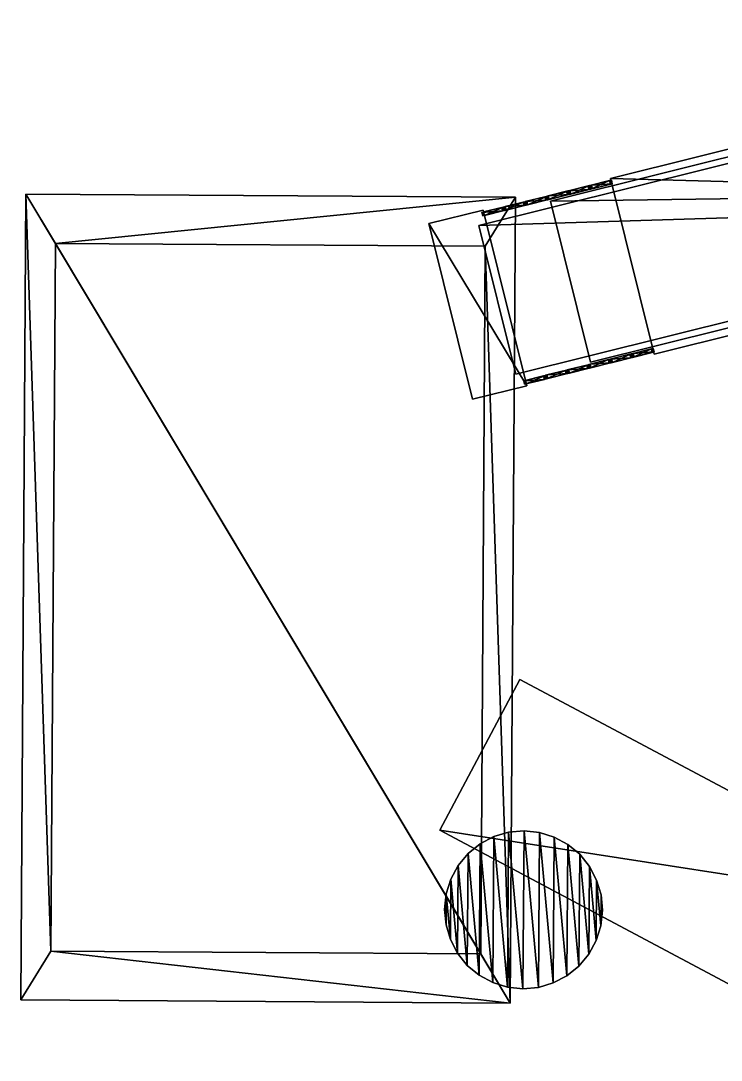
# Model space of a CAD drawing. Header units: millimetres. Extents: x -39 to 73, y -304 to 0.
# Drawn here: x 34.79 to 43.66, y -296.05 to -282.89 of the extents above; entities that cross this region are included whole.
import ezdxf

# ---------------------------------------------------------------- set-up
doc = ezdxf.new("R2010")
doc.units = ezdxf.units.MM
for name, color, linetype in [('MESH190', 7, 'Continuous'), ('MESH301', 7, 'Continuous'), ('MESH302', 7, 'Continuous'), ('MESH527', 7, 'Continuous'), ('MESH546', 7, 'Continuous'), ('MESH547', 7, 'Continuous'), ('TUNNEL1109', 7, 'Continuous'), ('TUNNEL2121', 7, 'Continuous'), ('TUNNEL3133', 7, 'Continuous')]:
    doc.layers.add(name, color=color, linetype=linetype)

msp = doc.modelspace()

# ---------------------------------------------------------------- meshes
at = {"layer": 'MESH190'}
mesh = msp.add_polyface(dxfattribs=at)
corners = [(41.113, -291.23, 3.179), (40.098, -293.137, 5.71), (41.113, -291.23, 5.71), (40.098, -293.137, 3.179), (46.586, -294.144, 3.179), (40.098, -293.137, 3.179), (41.113, -291.23, 3.179), (45.571, -296.051, 3.179), (40.098, -293.137, 5.71), (40.098, -293.137, 3.179), (45.571, -296.051, 3.179), (45.571, -296.051, 5.71), (46.586, -294.144, 5.71), (40.098, -293.137, 5.71), (45.571, -296.051, 5.71), (41.113, -291.23, 5.71), (46.586, -294.144, 5.71), (41.113, -291.23, 3.179), (41.113, -291.23, 5.71), (46.586, -294.144, 3.179)]
mesh.append_faces([[corners[k] for k in face] for face in [(0, 1, 2), (0, 3, 1), (4, 5, 6), (4, 7, 5), (8, 9, 10), (8, 10, 11), (12, 13, 14), (12, 15, 13), (16, 17, 18), (16, 19, 17)]])
at = {"layer": 'MESH301'}
mesh = msp.add_polyface(dxfattribs=at)
corners = [(40.662, -285.36, 3.234), (40.641, -285.365, 3.234), (40.63, -285.321, 3.234), (40.911, -285.298, 5.727), (40.641, -285.365, 3.234), (40.662, -285.36, 3.234), (40.893, -285.302, 5.756), (40.641, -285.365, 3.234), (40.911, -285.298, 5.727), (40.893, -285.302, 5.756), (40.63, -285.321, 3.234), (40.641, -285.365, 3.234), (40.882, -285.258, 5.756), (40.63, -285.321, 3.234), (40.893, -285.302, 5.756), (40.882, -285.258, 5.756), (40.9, -285.253, 5.727), (40.63, -285.321, 3.234), (40.9, -285.253, 5.808), (40.9, -285.253, 5.727), (40.882, -285.258, 5.756), (40.906, -285.252, 5.808), (40.9, -285.253, 5.727), (40.9, -285.253, 5.808), (40.906, -285.252, 5.808), (40.906, -285.252, 5.727), (40.9, -285.253, 5.727), (40.906, -285.252, 5.808), (40.925, -285.247, 5.756), (40.906, -285.252, 5.727), (40.925, -285.247, 5.756), (40.906, -285.252, 5.808), (40.936, -285.292, 5.756), (40.906, -285.252, 5.808), (40.917, -285.296, 5.808), (40.936, -285.292, 5.756), (40.917, -285.296, 5.808), (40.906, -285.252, 5.808), (40.9, -285.253, 5.808), (40.911, -285.298, 5.808), (40.9, -285.253, 5.808), (40.882, -285.258, 5.756), (40.911, -285.298, 5.808), (40.882, -285.258, 5.756), (40.893, -285.302, 5.756), (40.911, -285.298, 5.808), (40.911, -285.298, 5.808), (40.893, -285.302, 5.756), (40.911, -285.298, 5.727), (40.911, -285.298, 5.808), (40.911, -285.298, 5.727), (40.917, -285.296, 5.808), (40.917, -285.296, 5.808), (40.911, -285.298, 5.727), (40.917, -285.296, 5.727), (40.917, -285.296, 5.727), (40.911, -285.298, 5.727), (40.9, -285.253, 5.727), (40.9, -285.253, 5.727), (40.911, -285.298, 5.727), (40.662, -285.36, 3.234), (40.9, -285.253, 5.727), (40.662, -285.36, 3.234), (40.651, -285.315, 3.234), (40.651, -285.315, 3.234), (40.9, -285.253, 5.727), (40.651, -285.315, 3.234), (40.63, -285.321, 3.234), (40.917, -285.296, 5.727), (40.9, -285.253, 5.727), (40.906, -285.252, 5.727), (41.155, -285.19, 3.234), (40.917, -285.296, 5.727), (40.906, -285.252, 5.727), (41.166, -285.234, 3.234), (41.174, -285.185, 3.263), (41.166, -285.234, 3.234), (41.155, -285.19, 3.234), (41.185, -285.23, 3.263), (41.174, -285.185, 3.263), (40.925, -285.247, 5.756), (41.185, -285.23, 3.263), (40.925, -285.247, 5.756), (41.174, -285.185, 3.263), (40.906, -285.252, 5.727), (40.906, -285.252, 5.727), (41.174, -285.185, 3.263), (41.155, -285.19, 3.234), (41.174, -285.185, 3.263), (41.174, -285.185, 3.182), (41.155, -285.19, 3.234), (41.174, -285.185, 3.263), (41.179, -285.184, 3.182), (41.174, -285.185, 3.182), (41.179, -285.184, 3.263), (41.179, -285.184, 3.182), (41.174, -285.185, 3.263), (41.179, -285.184, 3.263), (41.198, -285.179, 3.234), (41.179, -285.184, 3.182), (41.447, -285.117, 5.727), (41.198, -285.179, 3.234), (41.179, -285.184, 3.263), (41.447, -285.117, 5.727), (41.209, -285.224, 3.234), (41.198, -285.179, 3.234), (41.447, -285.117, 5.727), (41.458, -285.162, 5.727), (41.209, -285.224, 3.234), (41.464, -285.16, 5.727), (41.458, -285.162, 5.727), (41.447, -285.117, 5.727), (41.464, -285.16, 5.808), (41.458, -285.162, 5.727), (41.464, -285.16, 5.727), (41.458, -285.162, 5.808), (41.458, -285.162, 5.727), (41.464, -285.16, 5.808), (41.458, -285.162, 5.808), (41.439, -285.166, 5.756), (41.458, -285.162, 5.727), (41.428, -285.122, 5.756), (41.439, -285.166, 5.756), (41.458, -285.162, 5.808), (41.428, -285.122, 5.756), (41.179, -285.184, 3.263), (41.439, -285.166, 5.756), (41.428, -285.122, 5.756), (41.447, -285.117, 5.727), (41.179, -285.184, 3.263), (41.447, -285.117, 5.808), (41.447, -285.117, 5.727), (41.428, -285.122, 5.756), (41.453, -285.116, 5.808), (41.447, -285.117, 5.727), (41.447, -285.117, 5.808), (41.453, -285.116, 5.808), (41.453, -285.116, 5.727), (41.447, -285.117, 5.727), (41.453, -285.116, 5.808), (41.471, -285.111, 5.756), (41.453, -285.116, 5.727), (41.471, -285.111, 5.756), (41.453, -285.116, 5.808), (41.482, -285.156, 5.756), (41.453, -285.116, 5.808), (41.464, -285.16, 5.808), (41.482, -285.156, 5.756), (41.464, -285.16, 5.808), (41.453, -285.116, 5.808), (41.447, -285.117, 5.808), (41.458, -285.162, 5.808), (41.447, -285.117, 5.808), (41.428, -285.122, 5.756), (41.458, -285.162, 5.808), (41.464, -285.16, 5.808), (41.464, -285.16, 5.727), (41.482, -285.156, 5.756), (41.482, -285.156, 5.756), (41.464, -285.16, 5.727), (41.731, -285.094, 3.263), (41.464, -285.16, 5.727), (41.713, -285.098, 3.234), (41.731, -285.094, 3.263), (41.702, -285.054, 3.234), (41.713, -285.098, 3.234), (41.464, -285.16, 5.727), (41.72, -285.049, 3.182), (41.713, -285.098, 3.234), (41.702, -285.054, 3.234), (41.72, -285.049, 3.182), (41.731, -285.094, 3.182), (41.713, -285.098, 3.234), (41.737, -285.092, 3.182), (41.731, -285.094, 3.182), (41.72, -285.049, 3.182), (41.731, -285.094, 3.263), (41.731, -285.094, 3.182), (41.737, -285.092, 3.182), (41.731, -285.094, 3.263), (41.713, -285.098, 3.234), (41.731, -285.094, 3.182), (41.72, -285.049, 3.263), (41.731, -285.094, 3.263), (41.713, -285.098, 3.234), (41.737, -285.092, 3.263), (41.72, -285.049, 3.263), (41.731, -285.094, 3.263), (41.726, -285.048, 3.263), (41.744, -285.043, 3.234), (41.737, -285.092, 3.263), (41.726, -285.048, 3.263), (41.755, -285.088, 3.234), (41.744, -285.043, 3.234), (41.755, -285.088, 3.234), (41.737, -285.092, 3.182), (41.993, -284.981, 5.727), (41.755, -285.088, 3.234), (41.744, -285.043, 3.234), (41.993, -284.981, 5.727), (42.004, -285.026, 5.727), (41.755, -285.088, 3.234), (42.01, -285.024, 5.727), (42.004, -285.026, 5.727), (41.993, -284.981, 5.727), (42.01, -285.024, 5.808), (42.004, -285.026, 5.727), (42.01, -285.024, 5.727), (42.004, -285.026, 5.808), (42.004, -285.026, 5.727), (42.01, -285.024, 5.808), (42.004, -285.026, 5.808), (41.986, -285.03, 5.756), (42.004, -285.026, 5.727), (41.975, -284.986, 5.756), (41.986, -285.03, 5.756), (42.004, -285.026, 5.808), (41.975, -284.986, 5.756), (41.726, -285.048, 3.263), (41.986, -285.03, 5.756), (41.975, -284.986, 5.756), (41.993, -284.981, 5.727), (41.726, -285.048, 3.263), (41.993, -284.981, 5.808), (41.993, -284.981, 5.727), (41.975, -284.986, 5.756), (41.999, -284.98, 5.808), (41.993, -284.981, 5.727), (41.993, -284.981, 5.808), (41.999, -284.98, 5.808), (41.999, -284.98, 5.727), (41.993, -284.981, 5.727), (41.999, -284.98, 5.808), (42.018, -284.975, 5.756), (41.999, -284.98, 5.727), (42.018, -284.975, 5.756), (41.999, -284.98, 5.808), (42.029, -285.02, 5.756), (41.999, -284.98, 5.808), (42.01, -285.024, 5.808), (42.029, -285.02, 5.756), (42.01, -285.024, 5.808), (41.999, -284.98, 5.808), (41.993, -284.981, 5.808), (42.004, -285.026, 5.808), (41.993, -284.981, 5.808), (41.975, -284.986, 5.756), (42.004, -285.026, 5.808), (42.01, -285.024, 5.808), (42.01, -285.024, 5.727), (42.029, -285.02, 5.756), (42.029, -285.02, 5.756), (42.01, -285.024, 5.727), (42.259, -284.962, 3.234), (42.248, -284.918, 3.234), (42.259, -284.962, 3.234), (42.01, -285.024, 5.727), (42.281, -284.957, 3.234), (42.259, -284.962, 3.234), (42.248, -284.918, 3.234), (42.029, -285.02, 5.756), (42.259, -284.962, 3.234), (42.281, -284.957, 3.234), (42.281, -284.957, 3.234), (42.018, -284.975, 5.756), (42.029, -285.02, 5.756), (42.27, -284.913, 3.234), (42.018, -284.975, 5.756), (42.281, -284.957, 3.234), (42.018, -284.975, 5.756), (42.27, -284.913, 3.234), (42.248, -284.918, 3.234), (42.27, -284.913, 3.234), (42.018, -284.975, 5.756), (42.248, -284.918, 3.234), (41.999, -284.98, 5.727), (42.248, -284.918, 3.234), (42.01, -285.024, 5.727), (41.999, -284.98, 5.727), (41.999, -284.98, 5.727), (41.993, -284.981, 5.727), (41.744, -285.043, 3.234), (41.726, -285.048, 3.263), (41.726, -285.048, 3.263), (41.744, -285.043, 3.234), (41.726, -285.048, 3.182), (41.744, -285.043, 3.234), (41.737, -285.092, 3.182), (41.726, -285.048, 3.182), (41.726, -285.048, 3.182), (41.72, -285.049, 3.263), (41.726, -285.048, 3.182), (41.72, -285.049, 3.182), (41.726, -285.048, 3.263), (41.726, -285.048, 3.182), (41.72, -285.049, 3.263), (41.72, -285.049, 3.263), (41.72, -285.049, 3.182), (41.702, -285.054, 3.234), (41.453, -285.116, 5.727), (41.72, -285.049, 3.263), (41.702, -285.054, 3.234), (41.471, -285.111, 5.756), (41.72, -285.049, 3.263), (41.453, -285.116, 5.727), (41.72, -285.049, 3.263), (41.471, -285.111, 5.756), (41.731, -285.094, 3.263), (41.731, -285.094, 3.263), (41.471, -285.111, 5.756), (41.482, -285.156, 5.756), (41.72, -285.049, 3.263), (41.713, -285.098, 3.234), (41.702, -285.054, 3.234), (41.702, -285.054, 3.234), (41.464, -285.16, 5.727), (41.453, -285.116, 5.727), (41.453, -285.116, 5.727), (41.737, -285.092, 3.263), (41.986, -285.03, 5.756), (41.737, -285.092, 3.263), (42.004, -285.026, 5.727), (42.004, -285.026, 5.727), (41.737, -285.092, 3.263), (41.755, -285.088, 3.234), (41.737, -285.092, 3.263), (41.737, -285.092, 3.182), (41.755, -285.088, 3.234), (41.731, -285.094, 3.263), (41.737, -285.092, 3.182), (41.737, -285.092, 3.263), (41.19, -285.228, 3.263), (41.19, -285.228, 3.263), (41.179, -285.184, 3.263), (41.174, -285.185, 3.263), (41.198, -285.179, 3.234), (41.19, -285.228, 3.263), (41.179, -285.184, 3.263), (41.198, -285.179, 3.234), (41.209, -285.224, 3.234), (41.19, -285.228, 3.263), (41.198, -285.179, 3.234), (41.209, -285.224, 3.234), (41.19, -285.228, 3.182), (41.19, -285.228, 3.263), (41.19, -285.228, 3.182), (41.209, -285.224, 3.234), (41.185, -285.23, 3.263), (41.19, -285.228, 3.182), (41.19, -285.228, 3.263), (41.185, -285.23, 3.263), (41.185, -285.23, 3.182), (41.19, -285.228, 3.182), (41.185, -285.23, 3.263), (41.166, -285.234, 3.234), (41.185, -285.23, 3.182), (40.917, -285.296, 5.727), (41.166, -285.234, 3.234), (41.185, -285.23, 3.263), (40.936, -285.292, 5.756), (40.917, -285.296, 5.727), (41.185, -285.23, 3.263), (40.917, -285.296, 5.808), (40.917, -285.296, 5.727), (40.936, -285.292, 5.756), (40.936, -285.292, 5.756), (41.174, -285.185, 3.182), (41.185, -285.23, 3.182), (41.166, -285.234, 3.234), (41.19, -285.228, 3.182), (41.185, -285.23, 3.182), (41.174, -285.185, 3.182), (41.179, -285.184, 3.182), (41.198, -285.179, 3.234), (41.19, -285.228, 3.182), (41.179, -285.184, 3.182), (41.155, -285.19, 3.234), (41.185, -285.23, 3.263), (41.458, -285.162, 5.727), (41.19, -285.228, 3.263), (41.209, -285.224, 3.234), (41.439, -285.166, 5.756), (41.19, -285.228, 3.263), (41.458, -285.162, 5.727)]
mesh.append_faces([[corners[k] for k in face] for face in [(0, 1, 2), (3, 4, 5), (6, 7, 8), (9, 10, 11), (12, 13, 14), (15, 16, 17), (18, 19, 20), (21, 22, 23), (24, 25, 26), (27, 28, 29), (30, 31, 32), (33, 34, 35), (36, 37, 38), (36, 38, 39), (40, 41, 42), (43, 44, 45), (46, 47, 48), (49, 50, 51), (52, 53, 54), (55, 56, 57), (58, 59, 60), (61, 62, 63), (0, 2, 64), (65, 66, 67), (68, 69, 70), (71, 72, 73), (71, 74, 72), (75, 76, 77), (75, 78, 76), (79, 80, 81), (82, 83, 84), (85, 86, 87), (88, 89, 90), (91, 92, 93), (94, 95, 96), (97, 98, 99), (100, 101, 102), (103, 104, 105), (106, 107, 108), (109, 110, 111), (112, 113, 114), (115, 116, 117), (118, 119, 120), (121, 122, 123), (124, 125, 126), (127, 128, 129), (130, 131, 132), (133, 134, 135), (136, 137, 138), (139, 140, 141), (142, 143, 144), (145, 146, 147), (148, 149, 150), (148, 150, 151), (152, 153, 154), (155, 156, 157), (158, 159, 160), (161, 162, 163), (164, 165, 166), (167, 168, 169), (170, 171, 172), (173, 174, 175), (176, 177, 178), (179, 180, 181), (182, 183, 184), (185, 186, 187), (185, 188, 186), (189, 190, 191), (189, 192, 190), (193, 194, 195), (196, 197, 198), (199, 200, 201), (202, 203, 204), (205, 206, 207), (208, 209, 210), (211, 212, 213), (214, 215, 216), (217, 218, 219), (220, 221, 222), (223, 224, 225), (226, 227, 228), (229, 230, 231), (232, 233, 234), (235, 236, 237), (238, 239, 240), (241, 242, 243), (241, 243, 244), (245, 246, 247), (248, 249, 250), (251, 252, 253), (254, 255, 256), (257, 258, 259), (260, 261, 262), (263, 264, 265), (266, 267, 268), (269, 270, 271), (257, 259, 272), (273, 274, 275), (276, 277, 278), (202, 204, 279), (280, 281, 282), (283, 284, 285), (286, 287, 288), (173, 175, 289), (290, 291, 292), (293, 294, 295), (296, 297, 298), (299, 300, 301), (302, 303, 304), (305, 306, 307), (308, 309, 310), (311, 312, 313), (314, 315, 316), (109, 111, 317), (219, 218, 318), (319, 320, 321), (322, 323, 324), (325, 326, 327), (328, 329, 330), (126, 125, 331), (332, 333, 334), (335, 336, 337), (338, 339, 340), (341, 342, 343), (344, 345, 346), (347, 348, 349), (350, 351, 352), (353, 354, 355), (356, 357, 358), (359, 360, 361), (362, 363, 364), (81, 80, 365), (366, 367, 368), (369, 370, 371), (369, 371, 372), (373, 374, 375), (366, 368, 376), (332, 334, 377), (378, 379, 380), (381, 382, 383)]])
at = {"layer": 'MESH302'}
mesh = msp.add_polyface(dxfattribs=at)
corners = [(42.559, -287.15, 5.756), (42.789, -287.093, 3.234), (42.811, -287.087, 3.234), (42.559, -287.15, 5.756), (42.54, -287.155, 5.727), (42.789, -287.093, 3.234), (42.54, -287.155, 5.808), (42.54, -287.155, 5.727), (42.559, -287.15, 5.756), (42.54, -287.155, 5.808), (42.534, -287.156, 5.727), (42.54, -287.155, 5.727), (42.534, -287.156, 5.808), (42.534, -287.156, 5.727), (42.54, -287.155, 5.808), (42.534, -287.156, 5.808), (42.516, -287.161, 5.756), (42.534, -287.156, 5.727), (42.505, -287.116, 5.756), (42.516, -287.161, 5.756), (42.534, -287.156, 5.808), (42.505, -287.116, 5.756), (42.256, -287.178, 3.263), (42.516, -287.161, 5.756), (42.505, -287.116, 5.756), (42.523, -287.112, 5.727), (42.256, -287.178, 3.263), (42.523, -287.112, 5.808), (42.523, -287.112, 5.727), (42.505, -287.116, 5.756), (42.529, -287.11, 5.808), (42.523, -287.112, 5.727), (42.523, -287.112, 5.808), (42.529, -287.11, 5.808), (42.529, -287.11, 5.727), (42.523, -287.112, 5.727), (42.529, -287.11, 5.808), (42.548, -287.106, 5.756), (42.529, -287.11, 5.727), (42.548, -287.106, 5.756), (42.529, -287.11, 5.808), (42.559, -287.15, 5.756), (42.529, -287.11, 5.808), (42.54, -287.155, 5.808), (42.559, -287.15, 5.756), (42.54, -287.155, 5.808), (42.529, -287.11, 5.808), (42.523, -287.112, 5.808), (42.534, -287.156, 5.808), (42.523, -287.112, 5.808), (42.505, -287.116, 5.756), (42.534, -287.156, 5.808), (42.811, -287.087, 3.234), (42.548, -287.106, 5.756), (42.559, -287.15, 5.756), (42.8, -287.043, 3.234), (42.548, -287.106, 5.756), (42.811, -287.087, 3.234), (42.548, -287.106, 5.756), (42.8, -287.043, 3.234), (42.778, -287.048, 3.234), (42.811, -287.087, 3.234), (42.778, -287.048, 3.234), (42.8, -287.043, 3.234), (42.789, -287.093, 3.234), (42.778, -287.048, 3.234), (42.789, -287.093, 3.234), (42.54, -287.155, 5.727), (42.529, -287.11, 5.727), (42.54, -287.155, 5.727), (42.523, -287.112, 5.727), (42.529, -287.11, 5.727), (42.54, -287.155, 5.727), (42.534, -287.156, 5.727), (42.523, -287.112, 5.727), (42.523, -287.112, 5.727), (42.534, -287.156, 5.727), (42.285, -287.218, 3.234), (42.534, -287.156, 5.727), (42.267, -287.223, 3.263), (42.285, -287.218, 3.234), (42.516, -287.161, 5.756), (42.267, -287.223, 3.263), (42.534, -287.156, 5.727), (42.516, -287.161, 5.756), (42.256, -287.178, 3.263), (42.267, -287.223, 3.263), (42.274, -287.174, 3.234), (42.267, -287.223, 3.263), (42.256, -287.178, 3.263), (42.285, -287.218, 3.234), (42.523, -287.112, 5.727), (42.285, -287.218, 3.234), (42.274, -287.174, 3.234), (42.274, -287.174, 3.234), (42.285, -287.218, 3.234), (42.267, -287.223, 3.182), (42.267, -287.223, 3.263), (42.267, -287.223, 3.182), (42.285, -287.218, 3.234), (42.261, -287.224, 3.263), (42.267, -287.223, 3.182), (42.267, -287.223, 3.263), (42.261, -287.224, 3.263), (42.261, -287.224, 3.182), (42.267, -287.223, 3.182), (42.261, -287.224, 3.263), (42.243, -287.229, 3.234), (42.261, -287.224, 3.182), (42.25, -287.18, 3.263), (42.261, -287.224, 3.263), (42.243, -287.229, 3.234), (42.25, -287.18, 3.263), (42.001, -287.242, 5.756), (42.261, -287.224, 3.263), (42.001, -287.242, 5.756), (42.25, -287.18, 3.263), (41.983, -287.246, 5.727), (41.983, -287.246, 5.727), (42.25, -287.18, 3.263), (42.232, -287.184, 3.234), (42.25, -287.18, 3.263), (42.243, -287.229, 3.234), (42.232, -287.184, 3.234), (42.232, -287.184, 3.234), (42.243, -287.229, 3.234), (41.994, -287.291, 5.727), (42.25, -287.18, 3.182), (42.243, -287.229, 3.234), (42.232, -287.184, 3.234), (42.25, -287.18, 3.182), (42.261, -287.224, 3.182), (42.243, -287.229, 3.234), (42.267, -287.223, 3.182), (42.261, -287.224, 3.182), (42.25, -287.18, 3.182), (42.256, -287.178, 3.182), (42.25, -287.18, 3.263), (42.256, -287.178, 3.182), (42.25, -287.18, 3.182), (42.256, -287.178, 3.263), (42.256, -287.178, 3.182), (42.25, -287.18, 3.263), (42.256, -287.178, 3.263), (42.274, -287.174, 3.234), (42.256, -287.178, 3.182), (42.523, -287.112, 5.727), (42.274, -287.174, 3.234), (42.256, -287.178, 3.263), (42.274, -287.174, 3.234), (42.267, -287.223, 3.182), (42.256, -287.178, 3.182), (42.267, -287.223, 3.263), (42.256, -287.178, 3.263), (42.25, -287.18, 3.263), (42.261, -287.224, 3.263), (42.25, -287.18, 3.263), (42.25, -287.18, 3.182), (42.232, -287.184, 3.234), (41.994, -287.291, 5.727), (42.243, -287.229, 3.234), (42.261, -287.224, 3.263), (42.012, -287.286, 5.756), (41.994, -287.291, 5.727), (42.261, -287.224, 3.263), (41.994, -287.291, 5.808), (41.994, -287.291, 5.727), (42.012, -287.286, 5.756), (41.994, -287.291, 5.808), (41.988, -287.292, 5.727), (41.994, -287.291, 5.727), (41.988, -287.292, 5.808), (41.988, -287.292, 5.727), (41.994, -287.291, 5.808), (41.988, -287.292, 5.808), (41.969, -287.297, 5.756), (41.988, -287.292, 5.727), (41.958, -287.252, 5.756), (41.969, -287.297, 5.756), (41.988, -287.292, 5.808), (41.958, -287.252, 5.756), (41.709, -287.314, 3.263), (41.969, -287.297, 5.756), (41.958, -287.252, 5.756), (41.977, -287.248, 5.727), (41.709, -287.314, 3.263), (41.977, -287.248, 5.808), (41.977, -287.248, 5.727), (41.958, -287.252, 5.756), (41.983, -287.246, 5.808), (41.977, -287.248, 5.727), (41.977, -287.248, 5.808), (41.983, -287.246, 5.808), (41.983, -287.246, 5.727), (41.977, -287.248, 5.727), (41.983, -287.246, 5.808), (42.001, -287.242, 5.756), (41.983, -287.246, 5.727), (42.001, -287.242, 5.756), (41.983, -287.246, 5.808), (42.012, -287.286, 5.756), (41.983, -287.246, 5.808), (41.994, -287.291, 5.808), (42.012, -287.286, 5.756), (41.994, -287.291, 5.808), (41.983, -287.246, 5.808), (41.977, -287.248, 5.808), (41.988, -287.292, 5.808), (41.977, -287.248, 5.808), (41.958, -287.252, 5.756), (41.988, -287.292, 5.808), (42.261, -287.224, 3.263), (42.001, -287.242, 5.756), (42.012, -287.286, 5.756), (41.994, -287.291, 5.727), (41.977, -287.248, 5.727), (41.983, -287.246, 5.727), (41.988, -287.292, 5.727), (41.977, -287.248, 5.727), (41.988, -287.292, 5.727), (41.739, -287.354, 3.234), (41.988, -287.292, 5.727), (41.72, -287.359, 3.263), (41.739, -287.354, 3.234), (41.969, -287.297, 5.756), (41.72, -287.359, 3.263), (41.988, -287.292, 5.727), (41.72, -287.359, 3.263), (41.728, -287.31, 3.234), (41.72, -287.359, 3.263), (41.709, -287.314, 3.263), (41.728, -287.31, 3.234), (41.739, -287.354, 3.234), (41.72, -287.359, 3.263), (41.977, -287.248, 5.727), (41.739, -287.354, 3.234), (41.728, -287.31, 3.234), (41.728, -287.31, 3.234), (41.739, -287.354, 3.234), (41.721, -287.359, 3.182), (41.72, -287.359, 3.263), (41.721, -287.359, 3.182), (41.739, -287.354, 3.234), (41.715, -287.36, 3.263), (41.721, -287.359, 3.182), (41.72, -287.359, 3.263), (41.715, -287.36, 3.263), (41.715, -287.36, 3.182), (41.721, -287.359, 3.182), (41.715, -287.36, 3.263), (41.696, -287.365, 3.234), (41.715, -287.36, 3.182), (41.447, -287.427, 5.727), (41.696, -287.365, 3.234), (41.715, -287.36, 3.263), (41.685, -287.32, 3.234), (41.696, -287.365, 3.234), (41.447, -287.427, 5.727), (41.704, -287.316, 3.182), (41.696, -287.365, 3.234), (41.685, -287.32, 3.234), (41.704, -287.316, 3.182), (41.715, -287.36, 3.182), (41.696, -287.365, 3.234), (41.721, -287.359, 3.182), (41.715, -287.36, 3.182), (41.704, -287.316, 3.182), (41.71, -287.314, 3.182), (41.704, -287.316, 3.263), (41.71, -287.314, 3.182), (41.704, -287.316, 3.182), (41.709, -287.314, 3.263), (41.71, -287.314, 3.182), (41.704, -287.316, 3.263), (41.709, -287.314, 3.263), (41.728, -287.31, 3.234), (41.71, -287.314, 3.182), (41.977, -287.248, 5.727), (41.728, -287.31, 3.234), (41.709, -287.314, 3.263), (41.71, -287.314, 3.182), (41.72, -287.359, 3.263), (41.709, -287.314, 3.263), (41.704, -287.316, 3.263), (41.715, -287.36, 3.263), (41.704, -287.316, 3.263), (41.715, -287.36, 3.263), (41.696, -287.365, 3.234), (41.704, -287.316, 3.263), (41.455, -287.378, 5.756), (41.715, -287.36, 3.263), (41.455, -287.378, 5.756), (41.704, -287.316, 3.263), (41.436, -287.382, 5.727), (41.436, -287.382, 5.727), (41.704, -287.316, 3.263), (41.685, -287.32, 3.234), (41.704, -287.316, 3.263), (41.704, -287.316, 3.182), (41.685, -287.32, 3.234), (41.704, -287.316, 3.263), (41.696, -287.365, 3.234), (41.685, -287.32, 3.234), (41.685, -287.32, 3.234), (41.447, -287.427, 5.727), (41.436, -287.382, 5.727), (41.447, -287.427, 5.727), (41.43, -287.384, 5.727), (41.436, -287.382, 5.727), (41.447, -287.427, 5.727), (41.441, -287.428, 5.727), (41.43, -287.384, 5.727), (41.447, -287.426, 5.808), (41.441, -287.428, 5.727), (41.447, -287.427, 5.727), (41.441, -287.428, 5.808), (41.441, -287.428, 5.727), (41.447, -287.426, 5.808), (41.441, -287.428, 5.808), (41.423, -287.433, 5.756), (41.441, -287.428, 5.727), (41.412, -287.388, 5.756), (41.423, -287.433, 5.756), (41.441, -287.428, 5.808), (41.412, -287.388, 5.756), (41.16, -287.451, 3.234), (41.423, -287.433, 5.756), (41.412, -287.388, 5.756), (41.43, -287.384, 5.727), (41.16, -287.451, 3.234), (41.43, -287.384, 5.808), (41.43, -287.384, 5.727), (41.412, -287.388, 5.756), (41.436, -287.382, 5.808), (41.43, -287.384, 5.727), (41.43, -287.384, 5.808), (41.436, -287.382, 5.808), (41.436, -287.382, 5.727), (41.43, -287.384, 5.727), (41.436, -287.382, 5.808), (41.455, -287.378, 5.756), (41.436, -287.382, 5.727), (41.455, -287.378, 5.756), (41.436, -287.382, 5.808), (41.466, -287.422, 5.756), (41.436, -287.382, 5.808), (41.447, -287.426, 5.808), (41.466, -287.422, 5.756), (41.447, -287.426, 5.808), (41.436, -287.382, 5.808), (41.43, -287.384, 5.808), (41.441, -287.428, 5.808), (41.43, -287.384, 5.808), (41.412, -287.388, 5.756), (41.441, -287.428, 5.808), (41.447, -287.426, 5.808), (41.447, -287.427, 5.727), (41.466, -287.422, 5.756), (41.466, -287.422, 5.756), (41.447, -287.427, 5.727), (41.715, -287.36, 3.263), (41.715, -287.36, 3.263), (41.455, -287.378, 5.756), (41.466, -287.422, 5.756), (41.43, -287.384, 5.727), (41.181, -287.446, 3.234), (41.16, -287.451, 3.234), (41.43, -287.384, 5.727), (41.192, -287.49, 3.234), (41.181, -287.446, 3.234), (41.441, -287.428, 5.727), (41.441, -287.428, 5.727), (41.171, -287.495, 3.234), (41.192, -287.49, 3.234), (41.423, -287.433, 5.756), (41.171, -287.495, 3.234), (41.441, -287.428, 5.727), (41.423, -287.433, 5.756), (41.16, -287.451, 3.234), (41.171, -287.495, 3.234), (41.192, -287.49, 3.234), (41.171, -287.495, 3.234), (41.16, -287.451, 3.234), (41.181, -287.446, 3.234), (42.232, -287.184, 3.234), (41.994, -287.291, 5.727), (41.983, -287.246, 5.727), (42.548, -287.106, 5.756), (42.778, -287.048, 3.234), (42.529, -287.11, 5.727)]
mesh.append_faces([[corners[k] for k in face] for face in [(0, 1, 2), (3, 4, 5), (6, 7, 8), (9, 10, 11), (12, 13, 14), (15, 16, 17), (18, 19, 20), (21, 22, 23), (24, 25, 26), (27, 28, 29), (30, 31, 32), (33, 34, 35), (36, 37, 38), (39, 40, 41), (42, 43, 44), (45, 46, 47), (45, 47, 48), (49, 50, 51), (52, 53, 54), (55, 56, 57), (58, 59, 60), (61, 62, 63), (61, 64, 62), (65, 66, 67), (65, 67, 68), (69, 70, 71), (72, 73, 74), (75, 76, 77), (78, 79, 80), (81, 82, 83), (84, 85, 86), (87, 88, 89), (87, 90, 88), (91, 92, 93), (94, 95, 96), (97, 98, 99), (100, 101, 102), (103, 104, 105), (106, 107, 108), (109, 110, 111), (112, 113, 114), (115, 116, 117), (118, 119, 120), (121, 122, 123), (124, 125, 126), (127, 128, 129), (130, 131, 132), (133, 134, 135), (133, 135, 136), (137, 138, 139), (140, 141, 142), (143, 144, 145), (146, 147, 148), (149, 150, 151), (152, 153, 154), (152, 154, 155), (156, 157, 158), (159, 160, 161), (162, 163, 164), (165, 166, 167), (168, 169, 170), (171, 172, 173), (174, 175, 176), (177, 178, 179), (180, 181, 182), (183, 184, 185), (186, 187, 188), (189, 190, 191), (192, 193, 194), (195, 196, 197), (198, 199, 200), (201, 202, 203), (204, 205, 206), (204, 206, 207), (208, 209, 210), (211, 212, 213), (214, 215, 216), (214, 217, 215), (218, 219, 220), (221, 222, 223), (224, 225, 226), (182, 181, 227), (228, 229, 230), (231, 232, 233), (234, 235, 236), (237, 238, 239), (240, 241, 242), (243, 244, 245), (246, 247, 248), (249, 250, 251), (252, 253, 254), (255, 256, 257), (258, 259, 260), (261, 262, 263), (264, 265, 266), (264, 266, 267), (268, 269, 270), (271, 272, 273), (274, 275, 276), (277, 278, 279), (237, 239, 280), (281, 282, 283), (281, 283, 284), (285, 286, 287), (288, 289, 290), (291, 292, 293), (294, 295, 296), (297, 298, 299), (300, 301, 302), (303, 304, 305), (306, 307, 308), (309, 310, 311), (312, 313, 314), (315, 316, 317), (318, 319, 320), (321, 322, 323), (324, 325, 326), (327, 328, 329), (330, 331, 332), (333, 334, 335), (336, 337, 338), (339, 340, 341), (342, 343, 344), (345, 346, 347), (348, 349, 350), (348, 350, 351), (352, 353, 354), (355, 356, 357), (358, 359, 360), (361, 362, 363), (364, 365, 366), (367, 368, 369), (367, 370, 368), (371, 372, 373), (374, 375, 376), (377, 378, 379), (380, 381, 382), (380, 382, 383), (384, 385, 386), (387, 388, 389)]])
at = {"layer": 'MESH527'}
mesh = msp.add_polyface(dxfattribs=at)
corners = [(50.829, -285.118, 3.196), (42.811, -287.113, 3.196), (42.258, -284.89, 3.196), (42.811, -287.113, 5.653), (42.811, -287.113, 3.196), (50.829, -285.118, 3.196), (42.258, -284.89, 3.196), (42.811, -287.113, 3.196), (42.811, -287.113, 5.653), (42.258, -284.89, 5.653), (50.829, -285.118, 5.653), (42.258, -284.89, 5.653), (42.811, -287.113, 5.653), (50.276, -282.895, 5.653), (50.276, -282.895, 5.653), (42.258, -284.89, 3.196), (42.258, -284.89, 5.653), (50.276, -282.895, 3.196), (50.276, -282.895, 3.196), (50.829, -285.118, 5.653)]
mesh.append_faces([[corners[k] for k in face] for face in [(0, 1, 2), (3, 4, 5), (6, 7, 8), (6, 8, 9), (10, 11, 12), (10, 13, 11), (14, 15, 16), (14, 17, 15), (0, 2, 18), (3, 5, 19)]])
at = {"layer": 'MESH546'}
mesh = msp.add_polyface(dxfattribs=at)
corners = [(35.23, -285.712, 7.989), (35.172, -294.669, 7.989), (35.23, -285.712, 8.43), (35.23, -285.712, 7.989), (34.856, -285.088, 7.989), (35.172, -294.669, 7.989), (41.056, -285.128, 7.989), (41.056, -285.128, 7.989), (41.056, -285.128, 0.089), (34.856, -285.088, 7.989), (41.056, -285.128, 7.989), (40.99, -295.328, 7.989), (41.056, -285.128, 0.089), (40.674, -285.747, 7.989), (40.99, -295.328, 7.989), (35.23, -285.712, 8.43), (40.674, -285.747, 7.989), (35.23, -285.712, 7.989), (40.674, -285.747, 8.43), (40.674, -285.747, 8.43), (40.617, -294.704, 8.43), (40.674, -285.747, 7.989), (40.674, -285.747, 8.43), (35.23, -285.712, 8.43), (40.617, -294.704, 8.43), (35.172, -294.669, 8.43), (35.172, -294.669, 8.43), (35.172, -294.669, 8.43), (35.172, -294.669, 7.989), (40.617, -294.704, 8.43), (40.617, -294.704, 7.989), (40.617, -294.704, 7.989), (40.617, -294.704, 7.989), (34.791, -295.288, 7.989), (34.856, -285.088, 7.989), (34.791, -295.288, 0.089), (34.791, -295.288, 7.989), (34.856, -285.088, 0.089), (40.99, -295.328, 0.089), (34.791, -295.288, 0.089), (34.856, -285.088, 0.089), (40.99, -295.328, 7.989), (34.791, -295.288, 0.089), (40.99, -295.328, 0.089), (34.791, -295.288, 7.989), (40.99, -295.328, 0.089), (41.056, -285.128, 0.089), (34.856, -285.088, 0.089)]
mesh.append_faces([[corners[k] for k in face] for face in [(0, 1, 2), (3, 4, 5), (6, 4, 3), (7, 8, 9), (10, 11, 12), (6, 13, 14), (6, 3, 13), (15, 16, 17), (18, 16, 15), (19, 20, 21), (22, 23, 24), (24, 23, 25), (2, 1, 26), (27, 28, 29), (29, 28, 30), (14, 31, 5), (14, 13, 31), (21, 20, 32), (14, 5, 33), (5, 4, 33), (34, 35, 36), (37, 35, 34), (38, 39, 40), (41, 42, 43), (44, 42, 41), (12, 11, 45), (46, 38, 40), (9, 8, 47)]])
at = {"layer": 'MESH547'}
mesh = msp.add_polyface(dxfattribs=at)
corners = [(42.158, -294.153, 0.11), (42.137, -294.348, 0.11), (42.14, -293.958, 0.11), (42.158, -294.153, 0.11), (42.137, -294.348, 8.241), (42.137, -294.348, 0.11), (42.158, -294.153, 8.241), (42.158, -294.153, 8.241), (42.14, -293.958, 8.241), (42.137, -294.348, 8.241), (42.14, -293.958, 8.241), (42.158, -294.153, 8.241), (42.14, -293.958, 0.11), (42.158, -294.153, 0.11), (42.084, -293.77, 0.11), (42.14, -293.958, 8.241), (42.14, -293.958, 0.11), (42.084, -293.77, 8.241), (42.084, -293.77, 8.241), (42.079, -294.536, 8.241), (41.993, -293.597, 8.241), (41.993, -293.597, 8.241), (42.084, -293.77, 8.241), (41.993, -293.597, 0.11), (42.084, -293.77, 0.11), (42.084, -293.77, 0.11), (42.079, -294.536, 0.11), (41.993, -293.597, 0.11), (42.137, -294.348, 0.11), (42.079, -294.536, 8.241), (42.079, -294.536, 0.11), (42.137, -294.348, 8.241), (42.079, -294.536, 8.241), (41.986, -294.708, 8.241), (42.079, -294.536, 0.11), (41.986, -294.708, 8.241), (41.869, -293.444, 8.241), (41.869, -293.444, 8.241), (41.993, -293.597, 8.241), (41.869, -293.444, 0.11), (41.993, -293.597, 0.11), (41.986, -294.708, 0.11), (41.869, -293.444, 0.11), (41.986, -294.708, 0.11), (41.986, -294.708, 8.241), (41.86, -294.859, 8.241), (41.986, -294.708, 0.11), (41.86, -294.859, 8.241), (41.719, -293.319, 8.241), (41.869, -293.444, 8.241), (41.869, -293.444, 0.11), (41.719, -293.319, 8.241), (41.719, -293.319, 0.11), (41.86, -294.859, 0.11), (41.719, -293.319, 0.11), (41.86, -294.859, 0.11), (41.86, -294.859, 8.241), (41.708, -294.982, 0.11), (41.86, -294.859, 0.11), (41.708, -294.982, 8.241), (41.708, -294.982, 8.241), (41.534, -295.073, 0.11), (41.708, -294.982, 0.11), (41.534, -295.073, 8.241), (41.534, -295.073, 8.241), (41.347, -295.129, 0.11), (41.534, -295.073, 0.11), (41.347, -295.129, 8.241), (41.347, -295.129, 8.241), (41.151, -295.147, 0.11), (41.347, -295.129, 0.11), (41.151, -295.147, 8.241), (41.151, -295.147, 8.241), (40.956, -295.127, 0.11), (41.151, -295.147, 0.11), (40.956, -295.127, 8.241), (40.956, -295.127, 8.241), (40.769, -295.068, 0.11), (40.956, -295.127, 0.11), (40.769, -295.068, 8.241), (40.769, -295.068, 8.241), (40.597, -294.975, 0.11), (40.769, -295.068, 0.11), (40.597, -294.975, 8.241), (40.597, -294.975, 8.241), (40.446, -294.85, 0.11), (40.597, -294.975, 0.11), (40.446, -294.85, 8.241), (40.323, -294.697, 8.241), (40.446, -294.85, 0.11), (40.446, -294.85, 8.241), (40.323, -294.697, 0.11), (40.446, -294.85, 0.11), (40.323, -294.697, 0.11), (40.33, -293.586, 0.11), (40.236, -293.758, 0.11), (40.231, -294.524, 0.11), (40.231, -294.524, 0.11), (40.323, -294.697, 0.11), (40.231, -294.524, 8.241), (40.323, -294.697, 8.241), (40.323, -294.697, 8.241), (40.236, -293.758, 8.241), (40.231, -294.524, 8.241), (40.33, -293.586, 8.241), (40.33, -293.586, 8.241), (40.236, -293.758, 0.11), (40.236, -293.758, 8.241), (40.33, -293.586, 0.11), (40.455, -293.435, 8.241), (40.33, -293.586, 0.11), (40.33, -293.586, 8.241), (40.455, -293.435, 0.11), (40.455, -293.435, 0.11), (40.597, -294.975, 0.11), (40.607, -293.312, 0.11), (40.769, -295.068, 0.11), (40.781, -293.221, 0.11), (40.956, -295.127, 0.11), (40.969, -293.165, 0.11), (41.151, -295.147, 0.11), (41.164, -293.147, 0.11), (41.347, -295.129, 0.11), (41.359, -293.167, 0.11), (41.534, -295.073, 0.11), (41.546, -293.226, 0.11), (41.708, -294.982, 0.11), (41.546, -293.226, 8.241), (41.719, -293.319, 0.11), (41.546, -293.226, 0.11), (41.719, -293.319, 8.241), (41.546, -293.226, 8.241), (41.708, -294.982, 8.241), (41.534, -295.073, 8.241), (41.359, -293.167, 8.241), (41.546, -293.226, 8.241), (41.546, -293.226, 0.11), (41.359, -293.167, 8.241), (41.359, -293.167, 0.11), (41.359, -293.167, 8.241), (41.359, -293.167, 0.11), (41.164, -293.147, 8.241), (41.164, -293.147, 0.11), (41.164, -293.147, 8.241), (41.164, -293.147, 0.11), (40.969, -293.165, 8.241), (40.969, -293.165, 0.11), (40.969, -293.165, 8.241), (40.969, -293.165, 0.11), (40.781, -293.221, 8.241), (40.781, -293.221, 0.11), (40.781, -293.221, 8.241), (40.781, -293.221, 0.11), (40.607, -293.312, 8.241), (40.607, -293.312, 0.11), (40.607, -293.312, 8.241), (40.607, -293.312, 0.11), (40.455, -293.435, 8.241), (40.455, -293.435, 0.11), (40.607, -293.312, 8.241), (40.455, -293.435, 8.241), (40.597, -294.975, 8.241), (40.446, -294.85, 8.241), (40.769, -295.068, 8.241), (40.781, -293.221, 8.241), (40.956, -295.127, 8.241), (40.969, -293.165, 8.241), (41.151, -295.147, 8.241), (41.164, -293.147, 8.241), (41.347, -295.129, 8.241), (40.236, -293.758, 0.11), (40.178, -293.946, 0.11), (40.236, -293.758, 8.241), (40.178, -293.946, 0.11), (40.176, -294.336, 0.11), (40.176, -294.336, 0.11), (40.231, -294.524, 0.11), (40.176, -294.336, 8.241), (40.231, -294.524, 8.241), (40.178, -293.946, 8.241), (40.176, -294.336, 8.241), (40.178, -293.946, 8.241), (40.178, -293.946, 0.11), (40.158, -294.141, 0.11), (40.178, -293.946, 8.241), (40.158, -294.141, 0.11), (40.158, -294.141, 0.11), (40.176, -294.336, 0.11), (40.158, -294.141, 8.241), (40.176, -294.336, 8.241), (40.158, -294.141, 8.241), (40.158, -294.141, 8.241)]
mesh.append_faces([[corners[k] for k in face] for face in [(0, 1, 2), (3, 4, 5), (6, 4, 3), (7, 8, 9), (10, 11, 12), (12, 11, 13), (14, 15, 16), (17, 15, 14), (8, 18, 9), (9, 18, 19), (18, 20, 19), (21, 22, 23), (23, 22, 24), (25, 26, 27), (1, 26, 25), (28, 29, 30), (31, 29, 28), (32, 33, 34), (19, 20, 35), (20, 36, 35), (37, 38, 39), (39, 38, 40), (27, 41, 42), (26, 41, 27), (34, 33, 43), (44, 45, 46), (35, 36, 47), (36, 48, 47), (49, 50, 51), (51, 50, 52), (42, 53, 54), (41, 53, 42), (46, 45, 55), (56, 57, 58), (59, 57, 56), (60, 61, 62), (63, 61, 60), (64, 65, 66), (67, 65, 64), (68, 69, 70), (71, 69, 68), (72, 73, 74), (75, 73, 72), (76, 77, 78), (79, 77, 76), (80, 81, 82), (83, 81, 80), (84, 85, 86), (87, 85, 84), (88, 89, 90), (91, 89, 88), (92, 93, 94), (94, 93, 95), (93, 96, 95), (97, 98, 99), (99, 98, 100), (101, 102, 103), (104, 102, 101), (105, 106, 107), (108, 106, 105), (109, 110, 111), (112, 110, 109), (113, 92, 94), (114, 92, 113), (115, 114, 113), (116, 114, 115), (117, 116, 115), (118, 116, 117), (119, 118, 117), (120, 118, 119), (121, 120, 119), (122, 120, 121), (123, 122, 121), (124, 122, 123), (125, 124, 123), (126, 124, 125), (54, 126, 125), (53, 126, 54), (127, 128, 129), (130, 128, 127), (48, 131, 132), (132, 131, 133), (131, 134, 133), (135, 136, 137), (137, 136, 138), (139, 140, 141), (141, 140, 142), (143, 144, 145), (145, 144, 146), (147, 148, 149), (149, 148, 150), (151, 152, 153), (153, 152, 154), (155, 156, 157), (157, 156, 158), (159, 160, 161), (161, 160, 162), (160, 104, 162), (162, 104, 101), (163, 159, 161), (164, 159, 163), (165, 164, 163), (166, 164, 165), (167, 166, 165), (168, 166, 167), (169, 168, 167), (134, 168, 169), (133, 134, 169), (47, 48, 132), (170, 171, 172), (95, 96, 173), (96, 174, 173), (175, 176, 177), (177, 176, 178), (103, 179, 180), (102, 179, 103), (172, 171, 181), (182, 183, 184), (173, 174, 185), (186, 187, 188), (188, 187, 189), (179, 190, 180), (184, 183, 191), (2, 1, 25)]])
at = {"layer": 'TUNNEL1109'}
mesh = msp.add_polyface(dxfattribs=at)
corners = [(40.646, -285.29, 5.682), (41.199, -287.515, 5.682), (41.199, -287.515, 3.182), (41.199, -287.515, 5.682), (40.646, -285.29, 5.682), (39.96, -285.461, 5.682), (40.646, -285.29, 5.682), (39.96, -285.461, 3.182), (39.96, -285.461, 5.682), (40.646, -285.29, 3.182), (40.646, -285.29, 3.182), (41.199, -287.515, 3.182), (39.96, -285.461, 3.182), (40.646, -285.29, 3.182), (40.513, -287.685, 3.182), (40.513, -287.685, 5.682), (40.513, -287.685, 3.182), (41.199, -287.515, 3.182), (39.96, -285.461, 3.182), (40.513, -287.685, 3.182), (40.513, -287.685, 5.682), (39.96, -285.461, 5.682), (40.513, -287.685, 5.682), (41.199, -287.515, 5.682)]
mesh.append_faces([[corners[k] for k in face] for face in [(0, 1, 2), (3, 4, 5), (6, 7, 8), (6, 9, 7), (0, 2, 10), (11, 12, 13), (11, 14, 12), (15, 16, 17), (18, 19, 20), (18, 20, 21), (3, 5, 22), (15, 17, 23)]])
at = {"layer": 'TUNNEL2121'}
mesh = msp.add_polyface(dxfattribs=at)
corners = [(49.763, -285.203, 5.522), (40.592, -285.485, 5.522), (41.06, -287.368, 5.522), (49.294, -283.32, 5.522), (49.294, -283.32, 5.522), (40.592, -285.485, 3.335), (40.592, -285.485, 5.522), (49.294, -283.32, 3.335), (49.763, -285.203, 3.335), (40.592, -285.485, 3.335), (49.294, -283.32, 3.335), (41.06, -287.368, 3.335), (41.06, -287.368, 5.522), (41.06, -287.368, 3.335), (49.763, -285.203, 3.335), (49.763, -285.203, 5.522)]
mesh.append_faces([[corners[k] for k in face] for face in [(0, 1, 2), (0, 3, 1), (4, 5, 6), (4, 7, 5), (8, 9, 10), (8, 11, 9), (12, 13, 14), (12, 14, 15)]])
at = {"layer": 'TUNNEL3133'}
mesh = msp.add_polyface(dxfattribs=at)
corners = [(50.711, -285.05, 5.579), (41.501, -285.176, 5.579), (42.008, -287.215, 5.579), (50.203, -283.011, 5.579), (50.203, -283.011, 5.579), (41.501, -285.176, 3.26), (41.501, -285.176, 5.579), (50.203, -283.011, 3.26), (50.711, -285.05, 3.26), (41.501, -285.176, 3.26), (50.203, -283.011, 3.26), (42.008, -287.215, 3.26), (42.008, -287.215, 5.579), (42.008, -287.215, 3.26), (50.711, -285.05, 3.26), (41.501, -285.176, 3.26), (42.008, -287.215, 3.26), (42.008, -287.215, 5.579), (41.501, -285.176, 5.579), (50.711, -285.05, 5.579)]
mesh.append_faces([[corners[k] for k in face] for face in [(0, 1, 2), (0, 3, 1), (4, 5, 6), (4, 7, 5), (8, 9, 10), (8, 11, 9), (12, 13, 14), (15, 16, 17), (15, 17, 18), (12, 14, 19)]])

doc.saveas('drawing.dxf')
